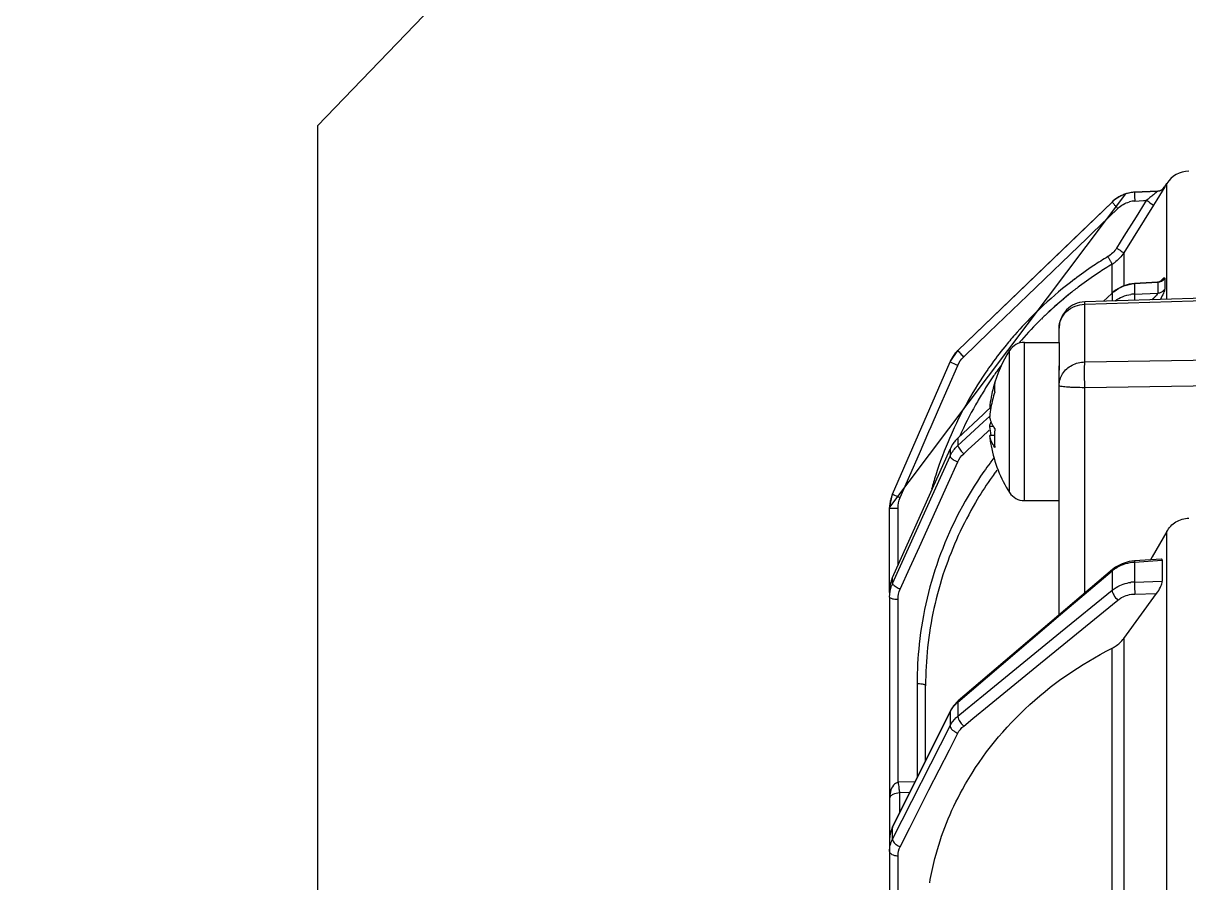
# Model space of a CAD drawing. Header units: millimetres. Extents: x -6 to 705, y -10 to 538.
# Drawn here: x 189.75 to 191.89, y 222.855 to 224.432 of the extents above; entities that cross this region are included whole.
import ezdxf

# ---------------------------------------------------------------- set-up
doc = ezdxf.new("R2010")
doc.units = ezdxf.units.MM
doc.layers.add('02___PRT_ALL_AXES', color=7, linetype='Continuous')

msp = doc.modelspace()

# ---------------------------------------------------------------- linework, layer by layer
for q in [(198.285, 232.5234), (190.2899, 119.2284)]:
    msp.add_line((190.2899, 224.2442), q)
at = {"color": 8, "linetype": 'Continuous', "lineweight": -3}
for p, q in [((191.8494, 223.9257), (191.8494, 224.1382)), ((191.8327, 224.1244), (191.7903, 224.1222)), ((191.7903, 224.1221), (191.8327, 224.1243)), ((191.7903, 224.1222), (191.7903, 224.1221)), ((191.8455, 224.1318), (191.8308, 224.108)), ((191.8327, 224.1244), (191.8327, 224.1243)), ((191.4658, 223.8316), (191.749, 224.1042)), ((191.692, 224.0493), (191.749, 224.1041)), ((191.749, 224.1042), (191.749, 224.1041)), ((191.8249, 224.0985), (191.7703, 224.0111)), ((191.7906, 224.106), (191.8065, 224.1068)), ((191.8118, 224.1071), (191.7981, 224.0852)), ((191.8065, 224.1068), (191.8118, 224.1071)), ((191.8184, 224.1029), (191.8245, 224.0989)), ((191.8245, 224.0989), (191.8249, 224.0985)), ((191.8279, 224.1034), (191.8249, 224.0985)), ((191.8308, 224.108), (191.8279, 224.1034)), ((191.7122, 224.0469), (191.7596, 224.0925)), ((191.7929, 224.0768), (191.7708, 224.0415)), ((191.7981, 224.0852), (191.7929, 224.0768)), ((191.4658, 223.8315), (191.692, 224.0493)), ((191.5937, 223.9329), (191.7029, 224.0379)), ((191.7029, 224.0379), (191.7122, 224.0469)), ((191.7708, 224.0415), (191.7571, 224.0197)), ((191.7698, 224.0115), (191.7703, 224.0111)), ((191.7703, 224.0111), (191.7703, 223.9503)), ((191.7489, 223.9367), (191.7489, 223.9901)), ((191.7674, 223.9494), (191.7555, 223.9426)), ((191.8321, 223.9574), (191.7902, 223.9549)), ((191.7902, 223.9549), (191.7903, 223.9544)), ((191.7903, 223.9544), (191.8327, 223.9569)), ((191.7903, 223.9544), (191.7903, 223.9353)), ((191.8327, 223.9569), (191.8327, 223.9371)), ((191.8455, 223.9642), (191.8455, 223.9444)), ((191.5235, 223.8652), (191.5937, 223.9329)), ((191.9742, 223.9296), (191.6986, 223.9211)), ((191.6988, 223.9167), (191.9742, 223.9253)), ((191.7334, 223.9221), (191.7397, 223.9281)), ((191.7397, 223.9281), (191.749, 223.9367)), ((191.7491, 223.9373), (191.749, 223.9367)), ((191.749, 223.9367), (191.749, 223.9226)), ((191.7555, 223.9426), (191.7491, 223.9373)), ((191.7903, 223.9353), (191.8327, 223.9371)), ((191.6988, 223.9167), (191.6986, 223.9211)), ((191.6988, 223.8107), (191.6988, 223.9167)), ((191.4765, 223.8199), (191.5235, 223.8652)), ((191.6517, 223.8466), (191.6517, 223.8727)), ((191.5879, 223.5563), (191.5879, 223.8466)), ((191.4514, 223.8109), (191.4658, 223.8316)), ((191.4658, 223.8316), (191.4658, 223.8315)), ((191.5607, 223.5712), (191.5607, 223.8317)), ((191.3458, 223.5683), (191.4514, 223.8109)), ((191.3458, 223.5683), (191.4514, 223.8108)), ((191.448, 223.764), (191.4657, 223.8044)), ((191.4514, 223.8109), (191.4514, 223.8108)), ((191.4514, 223.8108), (191.4619, 223.806)), ((191.6517, 223.3463), (191.6517, 223.8037)), ((191.6988, 223.8107), (191.9742, 223.815)), ((191.4304, 223.7235), (191.448, 223.764)), ((191.6988, 223.7641), (191.9742, 223.7683)), ((191.6988, 223.3864), (191.6988, 223.7641)), ((191.4168, 223.6922), (191.4304, 223.7235)), ((191.4658, 223.6709), (191.5128, 223.715)), ((191.5128, 223.715), (191.5166, 223.7186)), ((191.5166, 223.7186), (191.5265, 223.7279)), ((191.5181, 223.7057), (191.5238, 223.7109)), ((191.5264, 223.7273), (191.5242, 223.7273)), ((191.4128, 223.6831), (191.4168, 223.6922)), ((191.4725, 223.6637), (191.5128, 223.7008)), ((191.5128, 223.7008), (191.5181, 223.7057)), ((191.5313, 223.6924), (191.5242, 223.6924)), ((191.3952, 223.6427), (191.4128, 223.6831)), ((191.4658, 223.6709), (191.4658, 223.6575)), ((191.485, 223.65), (191.51, 223.673)), ((191.51, 223.673), (191.5235, 223.6855)), ((191.5329, 223.6756), (191.5242, 223.6756)), ((191.5264, 223.6759), (191.5264, 223.6756)), ((191.3458, 223.4155), (191.4514, 223.6508)), ((191.4514, 223.6508), (191.4514, 223.6376)), ((191.4658, 223.6575), (191.4725, 223.6637)), ((191.4765, 223.6422), (191.485, 223.65)), ((191.3458, 223.4043), (191.4514, 223.6376)), ((191.3776, 223.6023), (191.3952, 223.6427)), ((191.448, 223.5884), (191.4657, 223.6273)), ((191.36, 223.5618), (191.3776, 223.6023)), ((191.3952, 223.4717), (191.448, 223.5884)), ((191.3404, 223.5425), (191.3458, 223.5683)), ((191.3458, 223.5683), (191.3458, 223.5683)), ((191.3458, 223.5683), (191.3563, 223.5635)), ((191.3404, 223.5425), (191.356, 223.5425)), ((191.3404, 223.3878), (191.3404, 223.5425)), ((191.356, 223.4382), (191.356, 223.5425)), ((191.8494, 223.4996), (191.8228, 223.4533)), ((191.8494, 220.379), (191.8494, 223.4996)), ((191.3776, 223.4328), (191.3952, 223.4717)), ((191.8228, 223.4533), (191.8195, 223.4476)), ((191.36, 223.3939), (191.3776, 223.4328)), ((191.7554, 223.4341), (191.7497, 223.4297)), ((191.7673, 223.4404), (191.7554, 223.4341)), ((191.8397, 223.4488), (191.7902, 223.4457)), ((191.7902, 223.4457), (191.7903, 223.4436)), ((191.7903, 223.4436), (191.8411, 223.4468)), ((191.7903, 223.4436), (191.7903, 223.4068)), ((191.8411, 223.4468), (191.8411, 223.4082)), ((191.3458, 223.4043), (191.3458, 223.4155)), ((191.7497, 223.4297), (191.4666, 223.1887)), ((191.6543, 223.347), (191.749, 223.4275)), ((191.749, 223.4275), (191.749, 223.3918)), ((191.6543, 223.3146), (191.749, 223.3918)), ((191.7903, 223.4068), (191.8411, 223.4082)), ((191.3404, 223.3794), (191.3404, 214.341)), ((191.356, 223.0395), (191.356, 223.3753)), ((191.6177, 223.2579), (191.7596, 223.3738)), ((191.7703, 223.3032), (191.8307, 223.386)), ((191.7906, 223.3849), (191.8307, 223.386)), ((191.4658, 223.1865), (191.6543, 223.347)), ((191.5128, 223.1991), (191.6543, 223.3146)), ((191.7703, 223.3032), (191.7703, 222.6254)), ((191.7489, 222.6161), (191.7489, 223.2854)), ((191.5235, 223.181), (191.6177, 223.2579)), ((191.391, 223.2209), (191.391, 223.048)), ((191.4065, 223.0792), (191.4065, 223.2167)), ((191.48, 223.1723), (191.5128, 223.1991)), ((191.4658, 223.1865), (191.4658, 223.1607)), ((191.4931, 223.1562), (191.5235, 223.181)), ((191.3458, 222.9565), (191.4514, 223.1684)), ((191.4518, 223.17), (191.3461, 222.9581)), ((191.4518, 223.17), (191.4514, 223.1684)), ((191.4514, 223.1684), (191.4514, 223.143)), ((191.4658, 223.1607), (191.48, 223.1723)), ((191.4765, 223.1426), (191.4931, 223.1562)), ((191.3458, 222.9348), (191.4514, 223.143)), ((191.4736, 223.1455), (191.4765, 223.1426)), ((191.4504, 223.0992), (191.4657, 223.1294)), ((191.4128, 223.0253), (191.4504, 223.0992)), ((191.3871, 223.0403), (191.356, 223.0395)), ((191.3776, 222.9559), (191.4128, 223.0253)), ((191.3586, 223.0216), (191.3591, 223.02)), ((191.3772, 223.0204), (191.3591, 223.0199)), ((191.3591, 222.9841), (191.3591, 223.0199)), ((191.3461, 222.9581), (191.3458, 222.9565)), ((191.3458, 222.9348), (191.3458, 222.9565)), ((191.36, 222.9212), (191.3776, 222.9559)), ((191.3528, 222.9251), (191.3563, 222.9229)), ((191.356, 222.5897), (191.356, 222.9045))]:
    msp.add_line(p, q, dxfattribs=at)
at = {"color": 8}
msp.add_lwpolyline([(191.7737, 224.119), (191.3404, 223.5445)], dxfattribs=at)
at = {"color": 8, "linetype": 'Continuous', "lineweight": -3}
for points in [[(191.7902, 223.9549), (191.7804, 223.9536), (191.7674, 223.9494)], [(191.8389, 223.9592), (191.8396, 223.9599), (191.8398, 223.9601), (191.8393, 223.9597), (191.8378, 223.9589), (191.8355, 223.958), (191.8326, 223.9574), (191.8321, 223.9574)], [(191.7902, 223.4457), (191.7802, 223.4444), (191.7673, 223.4404)], [(191.4666, 223.1887), (191.4579, 223.1797), (191.4518, 223.17)], [(191.3461, 222.9581), (191.3454, 222.9565), (191.3431, 222.9506), (191.3415, 222.9446)]]:
    msp.add_lwpolyline(points, dxfattribs=at)
at = {"color": 1}
msp.add_circle((211.1234, 217.2284), 28.8225, dxfattribs=at)
at = {"color": 8, "linetype": 'Continuous', "lineweight": -3}
for centre, radius, start, end in [((191.8904, 224.1125), 0.0484, 91, 148), ((191.7937, 224.0578), 0.0645, 93, 133.9191), ((191.7937, 224.0576), 0.0646, 115.0519, 121.8213), ((191.7937, 224.0576), 0.0645, 111.4219, 115.0465), ((191.7937, 224.0577), 0.0645, 104.7248, 111.4221), ((191.7937, 224.0576), 0.0645, 100.6491, 104.7156), ((191.7937, 224.0575), 0.0647, 93.0035, 100.6533), ((191.7937, 224.0576), 0.0645, 92.9917, 98.4134), ((191.8318, 224.1404), 0.0161, 272.9941, 328.0045), ((191.8318, 224.1405), 0.0161, 273, 314.25), ((191.7937, 224.0577), 0.0645, 129.6922, 133.9117), ((191.7937, 224.0576), 0.0646, 121.8289, 129.69), ((191.7931, 224.0576), 0.0485, 93.0001, 104.8472), ((191.4221, 223.4837), 0.7352, 57.3788, 57.9889), ((192.1175, 223.3816), 0.7272, 123.5849, 127.0079), ((192.1154, 223.3848), 0.7235, 121.1503, 123.5846), ((192.1146, 223.3851), 0.7069, 121.1487, 123.5372), ((191.7156, 224.0453), 0.0645, 301.1545, 306.221), ((192.1168, 223.3818), 0.7109, 123.5376, 127.0059), ((192.1169, 223.3823), 0.7264, 127.0051, 132.8223), ((192.1173, 223.3811), 0.7118, 127.0051, 127.8792), ((192.1161, 223.3826), 0.7098, 128.415, 132.9203), ((192.116, 223.3827), 0.7097, 128.4096, 132.8651), ((192.1172, 223.3812), 0.7117, 127.8792, 128.4116), ((191.7931, 223.8897), 0.0645, 128.4473, 133.1378), ((191.7932, 223.8687), 0.0667, 92.506, 98.3834), ((192.1148, 223.3847), 0.7232, 133.6628, 134.5191), ((192.1142, 223.3853), 0.7223, 132.8284, 133.6628), ((192.1142, 223.3847), 0.707, 132.8691, 134.4558), ((192.1163, 223.3832), 0.7252, 134.5209, 138.8397), ((192.1157, 223.3832), 0.7092, 134.4573, 138.762), ((192.1168, 223.3828), 0.7259, 138.8395, 141.0932), ((192.116, 223.3834), 0.7249, 141.0929, 144.6331), ((191.5879, 223.8143), 0.0323, 90, 147.4211), ((192.1161, 223.3829), 0.7096, 138.7618, 139.3443), ((191.5106, 223.785), 0.0646, 149.4533, 153.0156), ((191.5106, 223.7851), 0.0645, 141.952, 149.4514), ((191.5106, 223.785), 0.0646, 138.0019, 141.9492), ((191.5106, 223.7851), 0.0645, 133.9179, 138.0036), ((191.9178, 224.2444), 0.6123, 223.4984, 223.8807), ((191.5106, 223.7851), 0.0645, 153.0145, 156.46), ((191.9056, 224.8131), 1.1005, 246.2246, 246.4363), ((192.1176, 223.3824), 0.7268, 145.228, 150.5341), ((192.1152, 223.384), 0.7239, 144.6345, 145.2247), ((192.1144, 223.3842), 0.7074, 143.5753, 144.659), ((192.1161, 223.383), 0.7096, 145.4855, 148.3423), ((192.1144, 223.3842), 0.7075, 144.6592, 145.4846), ((192.1174, 223.3822), 0.7111, 148.3419, 150.5474), ((191.7229, 223.6924), 0.1995, 161.5828, 169.9376), ((191.723, 223.7092), 0.1996, 161.5838, 169.3414), ((192.1173, 223.3825), 0.7265, 150.5325, 156.4335), ((192.1169, 223.3825), 0.7106, 150.5468, 155.7285), ((191.7204, 223.7097), 0.1969, 169.3572, 174.8883), ((191.7203, 223.693), 0.1968, 169.9562, 174.8894), ((191.7202, 223.7099), 0.1968, 185.1104, 189.9591), ((191.7535, 223.6711), 0.2206, 175.384, 178.8219), ((192.1164, 223.3831), 0.7254, 156.4422, 162.3626), ((191.5091, 223.6246), 0.0634, 137.2853, 145.1163), ((191.5096, 223.6242), 0.064, 133.1419, 137.2908), ((191.7201, 223.6931), 0.1967, 185.1083, 190.6576), ((191.7436, 223.6713), 0.2107, 178.8227, 184.7158), ((191.5083, 223.6252), 0.0624, 145.1277, 155.7707), ((191.5084, 223.6115), 0.0627, 132.7042, 136.724), ((191.5322, 223.6971), 0.0782, 221.5628, 224.59), ((191.4908, 223.6855), 0.0635, 242.9917, 246.7059), ((192.0801, 223.2146), 0.6906, 143.5094, 145.1101), ((192.0807, 223.2142), 0.6914, 142.5484, 143.5091), ((192.0705, 223.2202), 0.6796, 145.0301, 173.8764), ((192.1165, 223.383), 0.7255, 162.3627, 164.4576), ((192.0799, 223.2109), 0.6748, 144.2419, 145.3265), ((192.0798, 223.211), 0.6747, 143.5272, 144.2419), ((192.0795, 223.2112), 0.6743, 145.3262, 149.554), ((191.4049, 223.5425), 0.0645, 164.8746, 168.8587), ((191.4049, 223.5425), 0.0645, 164.8739, 168.8587), ((191.405, 223.5425), 0.0646, 160.7422, 164.8713), ((191.4049, 223.5425), 0.0645, 156.4645, 160.7443), ((191.7999, 224.5705), 1.1005, 246.2247, 246.4364), ((191.5879, 223.5885), 0.0323, 212.5789, 270), ((191.4049, 223.5425), 0.0645, 176.4144, 179.9987), ((191.405, 223.5425), 0.0646, 172.705, 176.4156), ((191.405, 223.5425), 0.0646, 172.7047, 176.4162), ((191.4049, 223.5425), 0.0645, 168.8589, 172.7028), ((192.0746, 223.2141), 0.6685, 149.5571, 161.2967), ((191.4016, 223.3904), 0.0612, 160.2644, 164.5539), ((191.4019, 223.3903), 0.0615, 155.798, 160.2662), ((192.0701, 223.2163), 0.6636, 161.3465, 173.8924), ((191.4012, 223.3905), 0.0608, 164.5787, 179.9508), ((191.401, 223.3793), 0.0606, 155.6545, 159.9564), ((191.3851, 223.4522), 0.0635, 242.9913, 246.706), ((191.7927, 223.3328), 0.0741, 91.8391, 97.1228), ((191.3565, 223.4347), 0.0594, 265.578, 269.4974), ((192.0696, 223.2207), 0.6786, 173.9069, 179.9817), ((192.0692, 223.2166), 0.6627, 173.9084, 179.9875), ((191.5035, 223.1148), 0.0594, 129.347, 133.3665), ((191.4781, 223.1608), 0.0338, 241.4045, 248.3691), ((191.3894, 222.934), 0.049, 168.5354, 179.9642), ((191.391, 222.9337), 0.0507, 158.2278, 168.4924), ((191.3927, 222.933), 0.0525, 153.4559, 158.248), ((191.3725, 222.9526), 0.0338, 241.4036, 248.3692), ((191.3565, 222.9356), 0.0311, 261.4915, 269.0109)]:
    msp.add_arc(centre, radius, start, end, dxfattribs=at)
for points, knots in [([(191.7903, 224.1221), (191.7902, 224.122), (191.7903, 224.1214), (191.7901, 224.1207), (191.7902, 224.1191), (191.7902, 224.1163), (191.7903, 224.1118), (191.7905, 224.108), (191.7906, 224.106)], [0, 0, 0, 0, 0.021638, 0.079567, 0.172184, 0.296383, 0.619987, 1, 1, 1, 1]), ([(191.8327, 224.1243), (191.833, 224.1242), (191.8311, 224.1231), (191.8303, 224.122), (191.8275, 224.1198), (191.8237, 224.1166), (191.8183, 224.1123), (191.814, 224.1088), (191.8118, 224.1071)], [0, 0, 0, 0, 0.031816, 0.120825, 0.242952, 0.382503, 0.685554, 1, 1, 1, 1]), ([(191.749, 224.1041), (191.7489, 224.104), (191.7494, 224.1037), (191.7497, 224.103), (191.7508, 224.1019), (191.7526, 224.0998), (191.7556, 224.0966), (191.7582, 224.094), (191.7596, 224.0925)], [0, 0, 0, 0, 0.020706, 0.077959, 0.169998, 0.293778, 0.61753, 1, 1, 1, 1]), ([(191.7571, 224.0197), (191.7586, 224.0188), (191.7628, 224.0161), (191.7671, 224.0134), (191.7698, 224.0115)], [0, 0, 0, 0, 0.333047, 1, 1, 1, 1]), ([(191.7412, 224.0039), (191.7422, 224.0022), (191.7441, 223.999), (191.7463, 223.9952), (191.7477, 223.9927), (191.7484, 223.9914), (191.7487, 223.9906), (191.749, 223.9902), (191.7489, 223.9901)], [0, 0, 0, 0, 0.380357, 0.703342, 0.827289, 0.919862, 0.978007, 1, 1, 1, 1]), ([(191.8385, 223.9594), (191.8398, 223.9609), (191.8416, 223.9627), (191.844, 223.9653), (191.845, 223.9652)], [0, 0, 0, 0, 0.676874, 1, 1, 1, 1]), ([(191.8321, 223.9573), (191.8322, 223.9574), (191.8326, 223.9574), (191.8327, 223.957), (191.8327, 223.9569)], [0, 0, 0, 0, 0.546199, 1, 1, 1, 1]), ([(191.8327, 223.9371), (191.834, 223.9371), (191.8389, 223.9379), (191.8435, 223.9412), (191.8455, 223.9444)], [0, 0, 0, 0, 0.25584, 1, 1, 1, 1]), ([(191.8455, 223.9444), (191.8455, 223.9434), (191.8448, 223.9409), (191.8423, 223.9345), (191.8396, 223.9292), (191.8376, 223.9254)], [0, 0, 0, 0, 0.14314, 0.371435, 1, 1, 1, 1]), ([(191.7903, 223.9353), (191.7903, 223.9348), (191.7901, 223.931), (191.7902, 223.9272), (191.7903, 223.9239)], [0, 0, 0, 0, 0.143411, 1, 1, 1, 1]), ([(191.8327, 223.9371), (191.8328, 223.9363), (191.8314, 223.9343), (191.8291, 223.9316), (191.8258, 223.9282), (191.8233, 223.926), (191.8221, 223.9249)], [0, 0, 0, 0, 0.143982, 0.391913, 0.686962, 1, 1, 1, 1]), ([(191.6517, 223.8727), (191.6517, 223.8783), (191.6542, 223.8899), (191.6682, 223.9094), (191.6868, 223.9164), (191.6988, 223.9167)], [0, 0, 0, 0, 0.241037, 0.488966, 1, 1, 1, 1]), ([(191.6986, 223.9211), (191.6924, 223.9209), (191.68, 223.918), (191.6696, 223.9108), (191.6653, 223.9064)], [0, 0, 0, 0, 0.49951, 1, 1, 1, 1]), ([(191.4658, 223.8315), (191.4658, 223.8315), (191.4661, 223.8312), (191.4664, 223.8308), (191.4671, 223.83), (191.4684, 223.8285), (191.4707, 223.826), (191.4726, 223.824), (191.4736, 223.8229)], [0, 0, 0, 0, 0.019635, 0.073711, 0.161041, 0.279913, 0.599134, 1, 1, 1, 1]), ([(191.6517, 223.7676), (191.6517, 223.7751), (191.6564, 223.7906), (191.6685, 223.8011), (191.6754, 223.8047)], [0, 0, 0, 0, 0.487121, 1, 1, 1, 1]), ([(191.6988, 223.7641), (191.6987, 223.7688), (191.6985, 223.7843), (191.6984, 223.7999), (191.6988, 223.8107)], [0, 0, 0, 0, 0.301962, 1, 1, 1, 1]), ([(191.5336, 223.7722), (191.5335, 223.7716), (191.533, 223.7689), (191.5329, 223.7662), (191.5329, 223.7641)], [0, 0, 0, 0, 0.244838, 1, 1, 1, 1]), ([(191.5329, 223.7641), (191.5329, 223.7634), (191.5329, 223.7605), (191.5332, 223.7576), (191.5336, 223.7555)], [0, 0, 0, 0, 0.243096, 1, 1, 1, 1]), ([(191.6517, 223.7676), (191.6517, 223.7673), (191.6533, 223.7667), (191.6556, 223.7662), (191.6601, 223.7656), (191.6658, 223.7651), (191.6729, 223.7647), (191.684, 223.7642), (191.6928, 223.7641), (191.6988, 223.7641)], [0, 0, 0, 0, 0.023873, 0.081607, 0.173449, 0.296748, 0.446935, 0.619061, 1, 1, 1, 1]), ([(191.5268, 223.7014), (191.5265, 223.7022), (191.5254, 223.7051), (191.5246, 223.7082), (191.5242, 223.7105)], [0, 0, 0, 0, 0.254396, 1, 1, 1, 1]), ([(191.5242, 223.6924), (191.5243, 223.6932), (191.525, 223.6962), (191.5259, 223.6992), (191.5268, 223.7014)], [0, 0, 0, 0, 0.246316, 1, 1, 1, 1]), ([(191.5336, 223.6888), (191.5329, 223.6898), (191.5303, 223.6939), (191.5281, 223.6981), (191.5268, 223.7014)], [0, 0, 0, 0, 0.259555, 1, 1, 1, 1]), ([(191.5336, 223.654), (191.5313, 223.6573), (191.5273, 223.6642), (191.5249, 223.6719), (191.5242, 223.6756)], [0, 0, 0, 0, 0.517821, 1, 1, 1, 1]), ([(191.4658, 223.6575), (191.4658, 223.6569), (191.4665, 223.6551), (191.4688, 223.6509), (191.4716, 223.6475), (191.4736, 223.6452)], [0, 0, 0, 0, 0.138817, 0.364564, 1, 1, 1, 1]), ([(191.4519, 223.6363), (191.4528, 223.6349), (191.4562, 223.6322), (191.4597, 223.6301), (191.4619, 223.629)], [0, 0, 0, 0, 0.402988, 1, 1, 1, 1]), ([(191.8494, 223.4996), (191.8534, 223.5066), (191.865, 223.5191), (191.8815, 223.5239), (191.8896, 223.5239)], [0, 0, 0, 0, 0.500187, 1, 1, 1, 1]), ([(191.749, 223.4275), (191.7518, 223.4299), (191.764, 223.4386), (191.7791, 223.443), (191.7903, 223.4436)], [0, 0, 0, 0, 0.245305, 1, 1, 1, 1]), ([(191.8411, 223.4468), (191.8411, 223.4473), (191.841, 223.4483), (191.8401, 223.4488), (191.8397, 223.4488)], [0, 0, 0, 0, 0.588182, 1, 1, 1, 1]), ([(191.3458, 223.4043), (191.3458, 223.4037), (191.3467, 223.4022), (191.35, 223.3991), (191.3536, 223.397), (191.3563, 223.3957)], [0, 0, 0, 0, 0.132891, 0.352343, 1, 1, 1, 1]), ([(191.749, 223.3918), (191.7489, 223.3888), (191.7522, 223.382), (191.7566, 223.3765), (191.7596, 223.3738)], [0, 0, 0, 0, 0.430252, 1, 1, 1, 1]), ([(191.749, 223.3918), (191.7513, 223.3938), (191.7617, 223.401), (191.7741, 223.4051), (191.7835, 223.4063)], [0, 0, 0, 0, 0.244319, 1, 1, 1, 1]), ([(191.7903, 223.4068), (191.7902, 223.4054), (191.7901, 223.3981), (191.7903, 223.3908), (191.7906, 223.3849)], [0, 0, 0, 0, 0.189511, 1, 1, 1, 1]), ([(191.8307, 223.386), (191.8334, 223.3896), (191.8369, 223.3954), (191.84, 223.4029), (191.8411, 223.4066), (191.8411, 223.4082)], [0, 0, 0, 0, 0.545143, 0.806496, 1, 1, 1, 1]), ([(191.3404, 223.3794), (191.3404, 223.3781), (191.3456, 223.3761), (191.3491, 223.3757), (191.3519, 223.3755)], [0, 0, 0, 0, 0.323668, 1, 1, 1, 1]), ([(191.7596, 223.3738), (191.7617, 223.3755), (191.7709, 223.3817), (191.7822, 223.3846), (191.7906, 223.3849)], [0, 0, 0, 0, 0.243966, 1, 1, 1, 1]), ([(191.7489, 223.2854), (191.7511, 223.2865), (191.7591, 223.2911), (191.7662, 223.2977), (191.7703, 223.3032)], [0, 0, 0, 0, 0.256943, 1, 1, 1, 1]), ([(191.4741, 223.0262), (191.5041, 223.0809), (191.5844, 223.1828), (191.6909, 223.2561), (191.7489, 223.2854)], [0, 0, 0, 0, 0.489559, 1, 1, 1, 1]), ([(191.391, 223.2209), (191.3941, 223.2208), (191.3991, 223.2203), (191.4046, 223.2191), (191.406, 223.2178)], [0, 0, 0, 0, 0.616413, 1, 1, 1, 1]), ([(191.4514, 223.1684), (191.454, 223.1735), (191.4587, 223.18), (191.4643, 223.1852), (191.4658, 223.1865)], [0, 0, 0, 0, 0.744072, 1, 1, 1, 1]), ([(191.4666, 223.1887), (191.4662, 223.1883), (191.4658, 223.1875), (191.4658, 223.1868), (191.4658, 223.1865)], [0, 0, 0, 0, 0.702096, 1, 1, 1, 1]), ([(191.4658, 223.1607), (191.4658, 223.1604), (191.466, 223.1585), (191.4666, 223.1567), (191.4672, 223.1553)], [0, 0, 0, 0, 0.205511, 1, 1, 1, 1]), ([(191.4672, 223.1553), (191.4675, 223.1545), (191.4693, 223.151), (191.4716, 223.1478), (191.4736, 223.1455)], [0, 0, 0, 0, 0.229068, 1, 1, 1, 1]), ([(191.4514, 223.143), (191.4514, 223.1424), (191.452, 223.1396), (191.4539, 223.1373), (191.4555, 223.1357)], [0, 0, 0, 0, 0.198815, 1, 1, 1, 1]), ([(191.4555, 223.1357), (191.456, 223.1353), (191.458, 223.1335), (191.4602, 223.1321), (191.4619, 223.1311)], [0, 0, 0, 0, 0.236304, 1, 1, 1, 1]), ([(191.356, 223.0394), (191.3528, 223.0387), (191.3462, 223.0336), (191.3415, 223.0225), (191.3404, 223.014), (191.3404, 223.0098)], [0, 0, 0, 0, 0.279283, 0.647199, 1, 1, 1, 1]), ([(191.356, 223.0394), (191.3566, 223.0361), (191.3574, 223.0301), (191.358, 223.0241), (191.3586, 223.0216)], [0, 0, 0, 0, 0.568387, 1, 1, 1, 1]), ([(191.4141, 222.8552), (191.4167, 222.87), (191.4294, 222.9293), (191.4522, 222.9863), (191.4741, 223.0262)], [0, 0, 0, 0, 0.248624, 1, 1, 1, 1]), ([(191.3591, 223.02), (191.3548, 223.0197), (191.3484, 223.0185), (191.3427, 223.0148), (191.3415, 223.0131)], [0, 0, 0, 0, 0.665381, 1, 1, 1, 1]), ([(191.3458, 222.9348), (191.3458, 222.9331), (191.3478, 222.9291), (191.3509, 222.9264), (191.3528, 222.9251)], [0, 0, 0, 0, 0.415943, 1, 1, 1, 1]), ([(191.3409, 222.9105), (191.3413, 222.9098), (191.3441, 222.9065), (191.3486, 222.9053), (191.3519, 222.9048)], [0, 0, 0, 0, 0.194604, 1, 1, 1, 1])]:
    msp.add_open_spline(points, degree=3, knots=knots, dxfattribs=at)
for points in [[(191.7596, 224.0925), (191.7654, 224.0981), (191.7729, 224.1023), (191.7807, 224.1044)], [(191.7571, 224.0197), (191.7532, 224.0133), (191.7476, 224.0078), (191.7412, 224.0039)], [(191.7703, 224.0111), (191.766, 224.0042), (191.7602, 223.9981), (191.7537, 223.9933)], [(191.845, 223.9652), (191.8453, 223.9651), (191.8455, 223.9646), (191.8455, 223.9642)], [(191.753, 223.9402), (191.7634, 223.9485), (191.777, 223.9536), (191.7903, 223.9544)], [(191.8327, 223.9569), (191.8376, 223.9571), (191.8428, 223.9601), (191.8455, 223.9642)], [(191.7545, 223.9228), (191.7629, 223.929), (191.7732, 223.9331), (191.7835, 223.9347)], [(191.6653, 223.9064), (191.6596, 223.9005), (191.6554, 223.8929), (191.6533, 223.885)], [(191.6533, 223.885), (191.6522, 223.881), (191.6517, 223.8768), (191.6517, 223.8727)], [(191.4657, 223.8044), (191.4682, 223.8102), (191.4719, 223.8156), (191.4765, 223.8199)], [(191.6754, 223.8047), (191.6825, 223.8085), (191.6907, 223.8106), (191.6988, 223.8107)], [(191.4514, 223.6376), (191.4542, 223.6438), (191.4581, 223.6495), (191.4627, 223.6544)], [(191.4514, 223.6376), (191.4514, 223.6372), (191.4517, 223.6367), (191.4519, 223.6363)], [(191.4657, 223.6273), (191.4682, 223.6328), (191.4719, 223.638), (191.4765, 223.6422)], [(191.356, 223.5425), (191.356, 223.5491), (191.3574, 223.5558), (191.36, 223.5618)], [(191.7497, 223.4297), (191.7491, 223.4292), (191.7489, 223.4283), (191.749, 223.4275)], [(191.3404, 223.3794), (191.3404, 223.3864), (191.3417, 223.3935), (191.344, 223.4001)], [(191.356, 223.3753), (191.356, 223.3816), (191.3574, 223.3881), (191.36, 223.3939)], [(191.406, 223.2178), (191.4063, 223.2175), (191.4065, 223.2171), (191.4065, 223.2167)], [(191.4514, 223.143), (191.4543, 223.1486), (191.4582, 223.1537), (191.4627, 223.158)], [(191.4657, 223.1294), (191.4682, 223.1345), (191.472, 223.139), (191.4765, 223.1426)], [(191.3415, 223.0131), (191.3408, 223.0121), (191.3404, 223.011), (191.3404, 223.0098)], [(191.3404, 222.9126), (191.3404, 222.9202), (191.3423, 222.928), (191.3458, 222.9348)], [(191.356, 222.9045), (191.356, 222.9102), (191.3574, 222.9161), (191.36, 222.9212)], [(191.3404, 222.9126), (191.3404, 222.9118), (191.3406, 222.9111), (191.3409, 222.9105)]]:
    msp.add_open_spline(points, degree=3, dxfattribs=at)
at = {"layer": '02___PRT_ALL_AXES', "color": 8, "linetype": 'Continuous', "lineweight": -3}
for p, q in [((191.8455, 224.132), (191.8494, 224.1382)), ((191.5879, 223.8466), (191.6517, 223.8466)), ((191.6517, 223.8464), (191.6517, 223.7957)), ((191.5879, 223.5563), (191.6517, 223.5563))]:
    msp.add_line(p, q, dxfattribs=at)
for start, end in [(147.421, 164.8096), (190.6511, 212.579)]:
    msp.add_arc((191.7646, 223.7014), 0.2419, start, end, dxfattribs=at)

doc.saveas('drawing.dxf')
